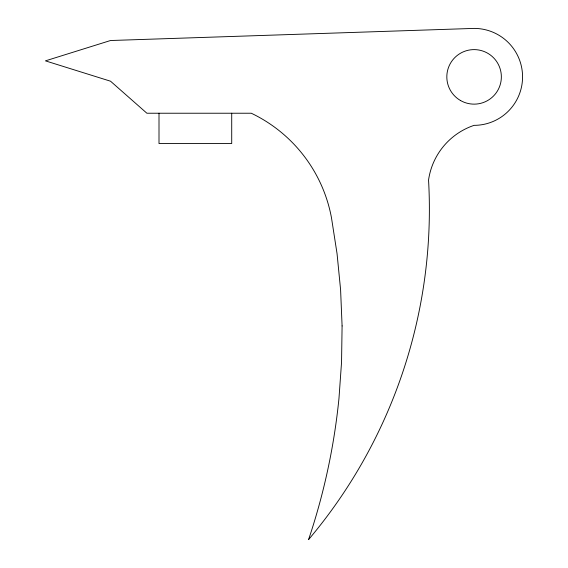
<?xml version="1.0" encoding="UTF-8"?>
<svg xmlns="http://www.w3.org/2000/svg" width="568" height="568" viewBox="0 0 568 568"><rect width="100%" height="100%" fill="white"/><g stroke="black" fill="none" stroke-linecap="round" stroke-linejoin="round"><path stroke-width="0.85" d="M231.716 113.231L231.716 143.526L159.004 143.526L159.004 113.231M342.092 325.933L341.553 362.143L338.982 398.267A643.317 643.317 0 0 1 308.573 539.6A512.102 512.102 0 0 0 428.549 180.063A67.812 67.812 0 0 1 474.088 125.35A48.472 48.472 0 0 0 522.567 76.872A48.472 48.472 0 0 0 474.088 28.4L110.526 40.52L45.433 60.861L110.526 81.203L146.885 113.231L251.29 113.231A145.159 145.159 0 0 1 331.499 217.92L337.058 253.711L340.594 289.751L342.092 325.933M460.456 100.486A27.264 27.264 0 0 0 501.359 76.872A27.264 27.264 0 0 0 460.456 53.264A27.264 27.264 0 0 0 460.456 100.486"/></g></svg>
